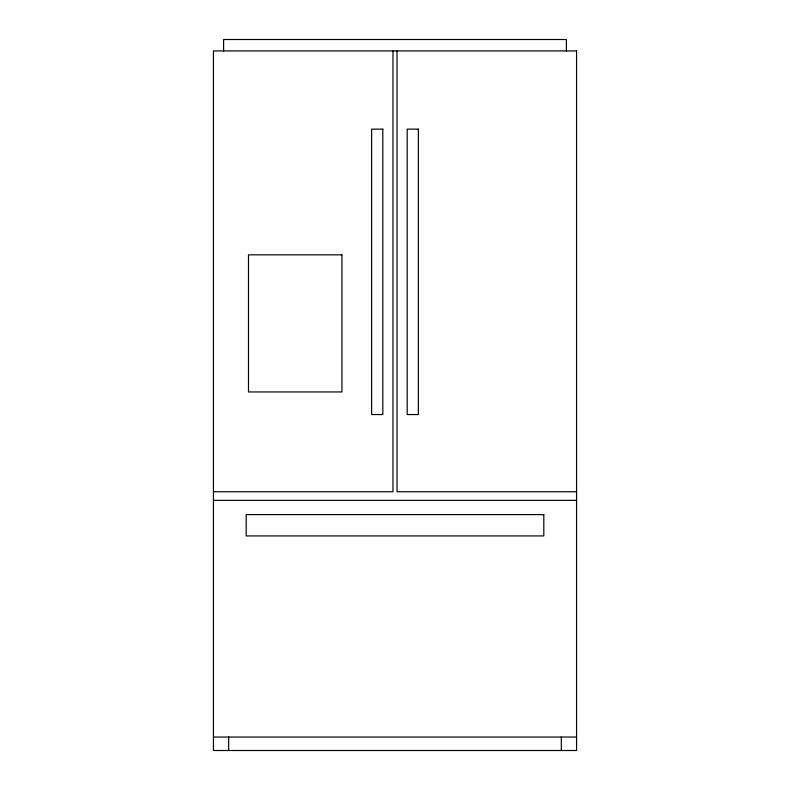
<?xml version="1.0" encoding="UTF-8"?>
<svg xmlns="http://www.w3.org/2000/svg" width="790" height="790" viewBox="0 0 790 790"><rect width="100%" height="100%" fill="white"/><g stroke="black" fill="none" stroke-linecap="round" stroke-linejoin="round"><path stroke-width="1.19" d="M213.438 491.745L392.966 491.745L392.966 50.925M576.562 491.745L397.034 491.745L397.034 50.925M213.438 500.376L576.562 500.376M213.438 737.04L576.562 737.04M566.4 50.925L566.4 39.5L223.6 39.5L223.6 50.925M561.325 737.04L561.325 750.5M228.675 737.04L228.675 750.5M576.562 50.925L213.438 50.925L213.438 750.5L576.562 750.5L576.562 50.925M382.814 129.135L371.636 129.135L371.636 414.553L382.814 414.553L382.814 129.135M418.364 129.135L407.186 129.135L407.186 414.553L418.364 414.553L418.364 129.135M341.932 254.834L248.485 254.834L248.485 391.949L341.932 391.949L341.932 254.834M543.806 514.596L246.194 514.596L246.194 535.926L543.806 535.926L543.806 514.596"/></g></svg>
